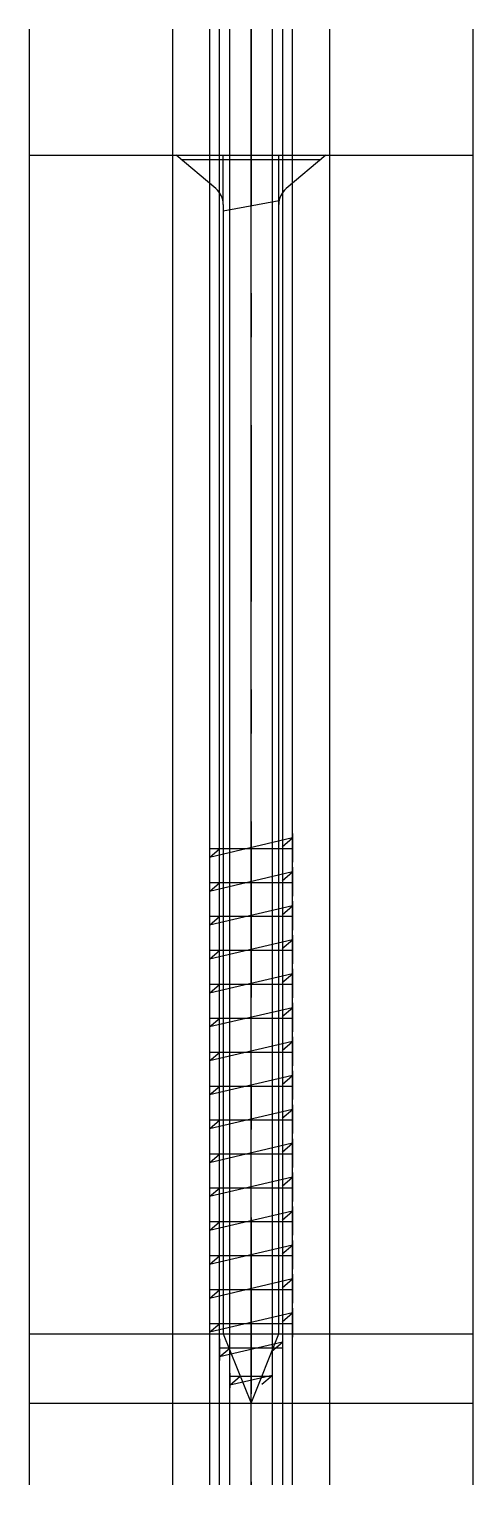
# Model space of a CAD drawing. Extents: x -16 to 16, y -96 to 9.
import ezdxf

# ---------------------------------------------------------------- set-up
doc = ezdxf.new("R2010")
doc.units = 0
doc.linetypes.add('CENTER', pattern=[28.575, 12.7, -6.35, 3.175, -6.35])
doc.layers.get('0').update_dxf_attribs({"linetype": 'CONTINUOUS'})

msp = doc.modelspace()

# ---------------------------------------------------------------- linework, layer by layer
at = {"linetype": 'CONTINUOUS'}
for p, q in [((-16, 9.1), (-16, -95.9)), ((-5.65, 9.1), (-5.65, -95.9)), ((-3, 9.1), (-3, -95.9)), ((-2.26, -95.9), (-2.26, 9.1)), ((-1.52, -95.9), (-1.52, 9.1)), ((0, -95.9), (0, 9.1)), ((1.52, 9.1), (1.52, -95.9)), ((2.26, 9.1), (2.26, -95.9)), ((3, -95.9), (3, 9.1)), ((5.65, 9.1), (5.65, -95.9)), ((16, 9.1), (16, -95.9)), ((-16, 0), (16, 0)), ((-5.4, 0), (5.4, 0)), ((-2.54, -2.4), (-5.4, 0)), ((-2, -3.55), (-2, 0)), ((2, -3.55), (2, 0)), ((5.4, 0), (2.54, -2.4)), ((-5.04, -0.3), (5.04, -0.3)), ((-2, -4), (2.03, -3.26)), ((-2, -3.55), (-2, -85)), ((2, -85), (2, -3.55)), ((-3, -48.91), (-3, -50.99)), ((3, -49.24), (-3, -50.64)), ((0, -50.99), (0, -48.91)), ((2.25, -49.88), (3, -49.24)), ((3, -48.91), (3, -50.99)), ((-3, -50), (3, -50)), ((-3, -50.64), (-2.25, -50)), ((-3, -51.35), (-3, -53.43)), ((0, -53.43), (0, -51.35)), ((3, -51.35), (3, -53.43)), ((3, -51.69), (-3, -53.09)), ((-3, -52.45), (3, -52.45)), ((-3, -53.09), (-2.25, -52.45)), ((2.25, -52.33), (3, -51.69)), ((-3, -53.8), (-3, -55.88)), ((3, -54.14), (-3, -55.53)), ((0, -55.88), (0, -53.8)), ((2.25, -54.78), (3, -54.14)), ((3, -53.8), (3, -55.88)), ((-3, -54.89), (3, -54.89)), ((-3, -55.53), (-2.25, -54.89)), ((-3, -56.25), (-3, -58.33)), ((3, -56.58), (-3, -57.98)), ((0, -58.33), (0, -56.25)), ((2.25, -57.22), (3, -56.58)), ((3, -56.25), (3, -58.33)), ((-3, -57.34), (3, -57.34)), ((-3, -57.98), (-2.25, -57.34)), ((-3, -58.69), (-3, -60.77)), ((0, -60.77), (0, -58.69)), ((3, -58.69), (3, -60.77)), ((3, -59.03), (-3, -60.43)), ((-3, -59.79), (3, -59.79)), ((-3, -60.43), (-2.25, -59.79)), ((2.25, -59.67), (3, -59.03)), ((-3, -61.14), (-3, -63.22)), ((3, -61.48), (-3, -62.87)), ((0, -63.22), (0, -61.14)), ((2.25, -62.12), (3, -61.48)), ((3, -61.14), (3, -63.22)), ((-3, -62.23), (3, -62.23)), ((-3, -62.87), (-2.25, -62.23)), ((-3, -63.59), (-3, -65.67)), ((3, -63.92), (-3, -65.32)), ((0, -65.67), (0, -63.59)), ((2.25, -64.56), (3, -63.92)), ((3, -63.59), (3, -65.67)), ((-3, -64.68), (3, -64.68)), ((-3, -65.32), (-2.25, -64.68)), ((-3, -66.03), (-3, -68.11)), ((0, -68.11), (0, -66.03)), ((3, -66.03), (3, -68.11)), ((3, -66.37), (-3, -67.77)), ((-3, -67.13), (3, -67.13)), ((-3, -67.77), (-2.25, -67.13)), ((2.25, -67.01), (3, -66.37)), ((-3, -68.48), (-3, -70.56)), ((3, -68.82), (-3, -70.21)), ((0, -70.56), (0, -68.48)), ((2.25, -69.46), (3, -68.82)), ((3, -68.48), (3, -70.56)), ((-3, -69.57), (3, -69.57)), ((-3, -70.21), (-2.25, -69.57)), ((-3, -70.93), (-3, -73.01)), ((3, -71.26), (-3, -72.66)), ((0, -73.01), (0, -70.93)), ((2.25, -71.9), (3, -71.26)), ((3, -70.93), (3, -73.01)), ((-3, -72.02), (3, -72.02)), ((-3, -72.66), (-2.25, -72.02)), ((-3, -73.37), (-3, -75.45)), ((0, -75.45), (0, -73.37)), ((3, -73.37), (3, -75.45)), ((3, -73.71), (-3, -75.11)), ((-3, -74.47), (3, -74.47)), ((-3, -75.11), (-2.25, -74.47)), ((2.25, -74.35), (3, -73.71)), ((-3, -75.82), (-3, -77.9)), ((3, -76.16), (-3, -77.55)), ((0, -77.9), (0, -75.82)), ((2.25, -76.8), (3, -76.16)), ((3, -75.82), (3, -77.9)), ((-3, -76.91), (3, -76.91)), ((-3, -77.55), (-2.25, -76.91)), ((-3, -78.27), (-3, -80.35)), ((3, -78.6), (-3, -80)), ((0, -80.35), (0, -78.27)), ((2.25, -79.24), (3, -78.6)), ((3, -78.27), (3, -80.35)), ((-3, -79.36), (3, -79.36)), ((-3, -80), (-2.25, -79.36)), ((-3, -80.71), (-3, -82.79)), ((0, -82.79), (0, -80.71)), ((3, -80.71), (3, -82.79)), ((3, -81.05), (-3, -82.45)), ((-3, -81.81), (3, -81.81)), ((-3, -82.45), (-2.25, -81.81)), ((2.25, -81.69), (3, -81.05)), ((-3, -83.16), (-3, -85.24)), ((3, -83.5), (-3, -84.89)), ((0, -85.24), (0, -83.16)), ((2.25, -84.14), (3, -83.5)), ((3, -83.16), (3, -85.24)), ((-16, -85), (16, -85)), ((-3, -84.25), (3, -84.25)), ((-3, -84.89), (-2.25, -84.25)), ((-2, -85), (0, -90)), ((0, -90), (2, -85)), ((-2.26, -85.36), (-2.26, -86.92)), ((2.26, -85.61), (-2.26, -86.66)), ((-2.26, -86.02), (2.26, -86.02)), ((-2.26, -86.66), (-1.51, -86.02)), ((0, -86.92), (0, -85.36)), ((1.51, -86.25), (2.26, -85.61)), ((2.26, -85.36), (2.26, -86.92)), ((-1.52, -87.84), (-1.52, -88.9)), ((1.52, -88), (-1.52, -88.71)), ((-1.52, -88.07), (1.52, -88.07)), ((-1.52, -88.71), (-0.77, -88.07)), ((0, -88.9), (0, -87.84)), ((0.77, -88.64), (1.52, -88)), ((1.52, -87.84), (1.52, -88.9)), ((-16, -90), (16, -90))]:
    msp.add_line(p, q, dxfattribs=at)
at = {"linetype": 'CENTER'}
msp.add_line((0, 9.1), (0, -95.9), dxfattribs=at)
at = {"linetype": 'CONTINUOUS'}
for centre, start, end in [((-3.5, -3.55), 0.0979, 50.2083), ((3.5, -3.55), 129.7917, 179.9021)]:
    msp.add_arc(centre, 1.5, start, end, dxfattribs=at)

doc.saveas('drawing.dxf')
